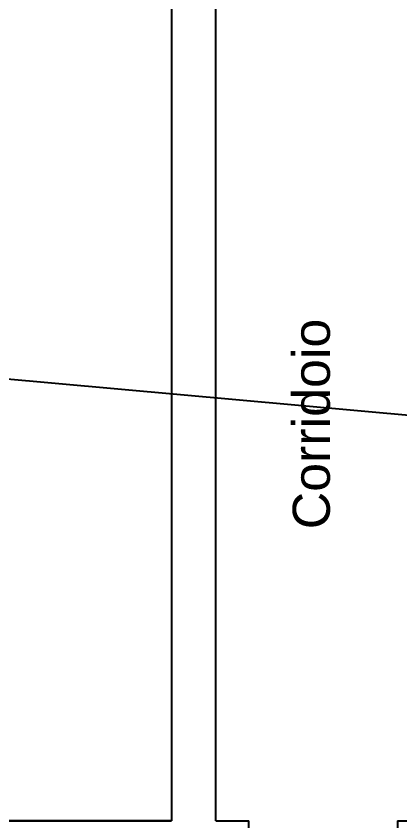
# Model space of a CAD drawing. Header units: millimetres. Extents: x -1911 to 4021, y -174 to 2851.
# Drawn here: x 2654 to 2912, y 493 to 1034 of the extents above; entities that cross this region are included whole.
import ezdxf

# ---------------------------------------------------------------- set-up
doc = ezdxf.new("R2010")
doc.units = ezdxf.units.MM
doc.styles.get("Standard").update_dxf_attribs({"font": 'arial.ttf'})

msp = doc.modelspace()

# ---------------------------------------------------------------- linework, layer by layer
for p, q in [((2758.04, 1063.39), (2758.04, 492.78)), ((2788.04, 492.78), (2788.04, 1063.39)), ((2758.04, 492.78), (2499.42, 492.78)), ((2499.42, 492.78), (2758.04, 492.78))]:
    msp.add_line(p, q)
at = {"color": 1}
msp.add_line((3533.98, 709.82), (2574.43, 796.56), dxfattribs=at)
at = {"color": 0}
for p, q in [((2788.04, 492.78), (2810.15, 492.78)), ((2810.15, 462.78), (2810.15, 492.78)), ((2910.15, 492.78), (2910.15, 462.78)), ((2910.15, 492.78), (2928.04, 492.78))]:
    msp.add_line(p, q, dxfattribs=at)

# ---------------------------------------------------------------- texts
at = {"insert": (2839.67, 689.05), "char_height": 25, "attachment_point": 1, "rotation": 90}
msp.add_mtext_dynamic_manual_height_columns('\\A1;Corridoio', width=258.0479, gutter_width=12.5, heights=[66.42], dxfattribs=at)

doc.saveas('drawing.dxf')
